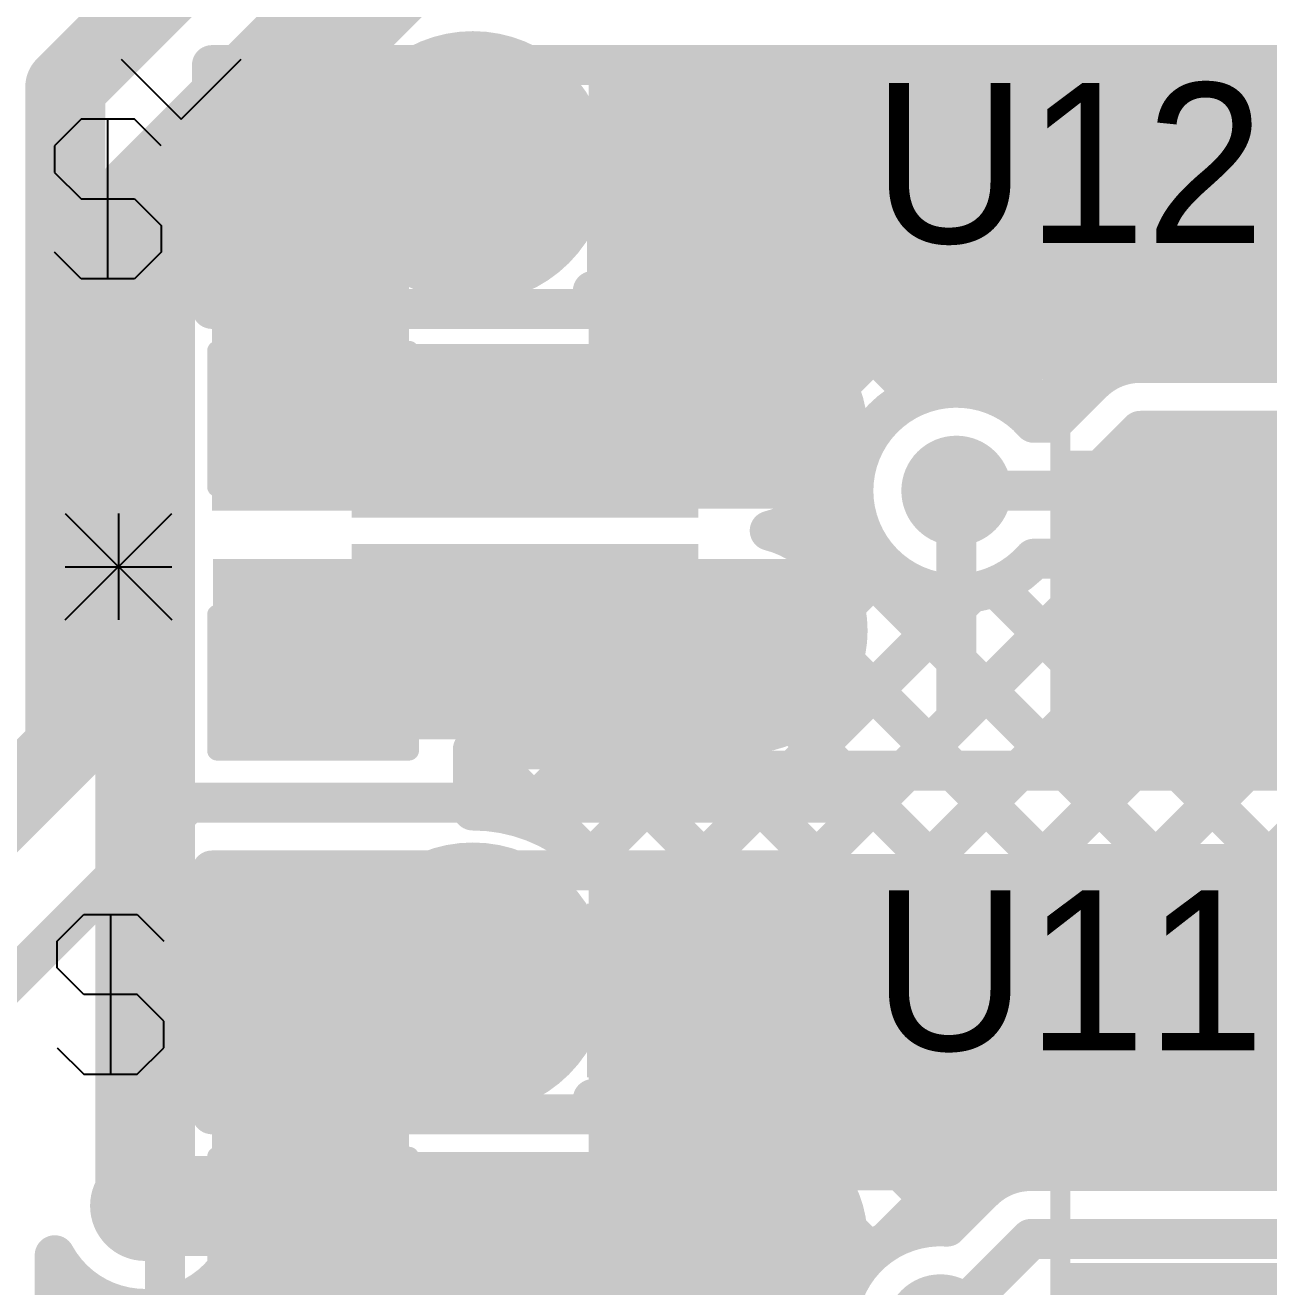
# Model space of a CAD drawing. Header units: millimetres. Extents: x 0.78 to 3.29, y 2.96 to 5.31.
# Drawn here: x 2.093 to 2.4042, y 4.7298 to 5.0455 of the extents above; entities that cross this region are included whole.
import ezdxf

# ---------------------------------------------------------------- set-up
doc = ezdxf.new("R2010")
doc.units = ezdxf.units.MM
doc.header["$MEASUREMENT"] = 0
for name, color, linetype in [('BottomLayer', 5, 'Continuous'), ('BottomOverlay', 54, 'Continuous'), ('BottomPaste', 16, 'Continuous'), ('BottomSolder', 6, 'Continuous'), ('MultiLayer', 9, 'Continuous'), ('TopLayer', 1, 'Continuous'), ('TopOverlay', 2, 'Continuous'), ('TopPaste', 8, 'Continuous'), ('TopSolder', 216, 'Continuous'), ('ViaHoleLayer', 16, 'Continuous')]:
    doc.layers.add(name, color=color, linetype=linetype)

# ---------------------------------------------------------------- blocks, each defined once
blk = doc.blocks.new('R__1218_B_1')
at = {"layer": 'BottomLayer'}
for points in [[(-0.07913, -0.09488), (-0.03622, -0.09488), (-0.07913, 0.09488), (-0.03622, 0.09488)], [(0.03622, -0.09488), (0.07913, -0.09488), (0.03622, 0.09488), (0.07913, 0.09488)]]:
    blk.add_solid(points, dxfattribs=at)
at = {"layer": 'BottomOverlay', "const_width": 0.005}
for points in [[(0.087, 0.102), (-0.087, 0.102)], [(-0.087, -0.102), (-0.087, 0.102)], [(0.087, -0.102), (0.087, 0.102)], [(0.087, -0.102), (-0.087, -0.102)]]:
    blk.add_lwpolyline(points, dxfattribs=at)
at = {"layer": 'BottomOverlay', "const_width": 0.0025}
for points in [[(-0.08825, 0.102, 1), (-0.08575, 0.102, 1)], [(-0.08825, 0.102, 1), (-0.08575, 0.102, 1)], [(0.08575, 0.102, 1), (0.08825, 0.102, 1)], [(0.08575, 0.102, 1), (0.08825, 0.102, 1)], [(-0.08825, -0.102, 1), (-0.08575, -0.102, 1)], [(-0.08825, -0.102, 1), (-0.08575, -0.102, 1)], [(0.08575, -0.102, 1), (0.08825, -0.102, 1)], [(0.08575, -0.102, 1), (0.08825, -0.102, 1)]]:
    blk.add_lwpolyline(points, format="xyb", close=True, dxfattribs=at)
at = {"layer": 'BottomPaste'}
for points in [[(-0.07913, -0.09488), (-0.03622, -0.09488), (-0.07913, 0.09488), (-0.03622, 0.09488)], [(0.03622, -0.09488), (0.07913, -0.09488), (0.03622, 0.09488), (0.07913, 0.09488)]]:
    blk.add_solid(points, dxfattribs=at)
at = {"layer": 'BottomSolder'}
for points in [[(-0.08313, -0.09888), (-0.03222, -0.09888), (-0.08313, 0.09888), (-0.03222, 0.09888)], [(0.03222, -0.09888), (0.08313, -0.09888), (0.03222, 0.09888), (0.08313, 0.09888)]]:
    blk.add_solid(points, dxfattribs=at)
blk = doc.blocks.new('R__1218_B_7')
at = {"layer": 'BottomLayer'}
for points in [[(-0.07913, -0.09488), (-0.03622, -0.09488), (-0.07913, 0.09488), (-0.03622, 0.09488)], [(0.03622, -0.09488), (0.07913, -0.09488), (0.03622, 0.09488), (0.07913, 0.09488)]]:
    blk.add_solid(points, dxfattribs=at)
at = {"layer": 'BottomOverlay', "const_width": 0.005}
for points in [[(0.087, 0.102), (-0.087, 0.102)], [(-0.087, -0.102), (-0.087, 0.102)], [(0.087, -0.102), (0.087, 0.102)], [(0.087, -0.102), (-0.087, -0.102)]]:
    blk.add_lwpolyline(points, dxfattribs=at)
at = {"layer": 'BottomOverlay', "const_width": 0.0025}
for points in [[(-0.08825, 0.102, 1), (-0.08575, 0.102, 1)], [(-0.08825, 0.102, 1), (-0.08575, 0.102, 1)], [(0.08575, 0.102, 1), (0.08825, 0.102, 1)], [(0.08575, 0.102, 1), (0.08825, 0.102, 1)], [(-0.08825, -0.102, 1), (-0.08575, -0.102, 1)], [(-0.08825, -0.102, 1), (-0.08575, -0.102, 1)], [(0.08575, -0.102, 1), (0.08825, -0.102, 1)], [(0.08575, -0.102, 1), (0.08825, -0.102, 1)]]:
    blk.add_lwpolyline(points, format="xyb", close=True, dxfattribs=at)
at = {"layer": 'BottomPaste'}
for points in [[(-0.07913, -0.09488), (-0.03622, -0.09488), (-0.07913, 0.09488), (-0.03622, 0.09488)], [(0.03622, -0.09488), (0.07913, -0.09488), (0.03622, 0.09488), (0.07913, 0.09488)]]:
    blk.add_solid(points, dxfattribs=at)
at = {"layer": 'BottomSolder'}
for points in [[(-0.08313, -0.09888), (-0.03222, -0.09888), (-0.08313, 0.09888), (-0.03222, 0.09888)], [(0.03222, -0.09888), (0.08313, -0.09888), (0.03222, 0.09888), (0.08313, 0.09888)]]:
    blk.add_solid(points, dxfattribs=at)
blk = doc.blocks.new('R__0603_B_23')
at = {"layer": 'BottomLayer'}
for points in [[(-0.045, 0.0175), (-0.045, -0.0175), (-0.015, 0.0175), (-0.015, -0.0175)], [(0.015, 0.0175), (0.015, -0.0175), (0.045, 0.0175), (0.045, -0.0175)]]:
    blk.add_solid(points, dxfattribs=at)
at = {"layer": 'BottomOverlay', "const_width": 0.005}
for points in [[(-0.05, 0.024), (-0.016, 0.024)], [(-0.05, 0.024), (-0.05, -0.024)], [(0.016, 0.024), (0.05, 0.024)], [(0.05, 0.024), (0.05, -0.024)], [(-0.05, -0.024), (-0.016, -0.024)], [(0.016, -0.024), (0.05, -0.024)]]:
    blk.add_lwpolyline(points, dxfattribs=at)
at = {"layer": 'BottomOverlay', "const_width": 0.0025}
for points in [[(-0.05125, 0.024, 1), (-0.04875, 0.024, 1)], [(-0.05125, 0.024, 1), (-0.04875, 0.024, 1)], [(-0.01725, 0.024, 1), (-0.01475, 0.024, 1)], [(0.01475, 0.024, 1), (0.01725, 0.024, 1)], [(0.04875, 0.024, 1), (0.05125, 0.024, 1)], [(0.04875, 0.024, 1), (0.05125, 0.024, 1)], [(-0.05125, -0.024, 1), (-0.04875, -0.024, 1)], [(-0.05125, -0.024, 1), (-0.04875, -0.024, 1)], [(-0.01725, -0.024, 1), (-0.01475, -0.024, 1)], [(0.01475, -0.024, 1), (0.01725, -0.024, 1)], [(0.04875, -0.024, 1), (0.05125, -0.024, 1)], [(0.04875, -0.024, 1), (0.05125, -0.024, 1)]]:
    blk.add_lwpolyline(points, format="xyb", close=True, dxfattribs=at)
at = {"layer": 'BottomPaste'}
for points in [[(-0.045, 0.0175), (-0.045, -0.0175), (-0.015, 0.0175), (-0.015, -0.0175)], [(0.015, 0.0175), (0.015, -0.0175), (0.045, 0.0175), (0.045, -0.0175)]]:
    blk.add_solid(points, dxfattribs=at)
at = {"layer": 'BottomSolder'}
for points in [[(-0.049, 0.0215), (-0.049, -0.0215), (-0.011, 0.0215), (-0.011, -0.0215)], [(0.011, 0.0215), (0.011, -0.0215), (0.049, 0.0215), (0.049, -0.0215)]]:
    blk.add_solid(points, dxfattribs=at)
blk = doc.blocks.new('S______32')
at = {"layer": 'TopLayer', "const_width": 0.03}
blk.add_lwpolyline([(-0.015, 0, 1), (0.015, 0, 1)], format="xyb", close=True, dxfattribs=at)
at = {"layer": 'TopPaste', "const_width": 0.03}
blk.add_lwpolyline([(-0.015, 0, 1), (0.015, 0, 1)], format="xyb", close=True, dxfattribs=at)
at = {"layer": 'TopSolder', "const_width": 0.034}
blk.add_lwpolyline([(-0.017, 0, 1), (0.017, 0, 1)], format="xyb", close=True, dxfattribs=at)
blk = doc.blocks.new('S______33')
at = {"layer": 'TopLayer', "const_width": 0.03}
blk.add_lwpolyline([(-0.015, 0, 1), (0.015, 0, 1)], format="xyb", close=True, dxfattribs=at)
at = {"layer": 'TopPaste', "const_width": 0.03}
blk.add_lwpolyline([(-0.015, 0, 1), (0.015, 0, 1)], format="xyb", close=True, dxfattribs=at)
at = {"layer": 'TopSolder', "const_width": 0.034}
blk.add_lwpolyline([(-0.017, 0, 1), (0.017, 0, 1)], format="xyb", close=True, dxfattribs=at)
blk = doc.blocks.new('PS2801C_1_F3_A_44')
at = {"layer": 'TopLayer'}
for points in [[(-0.03937, -0.01772), (0.03937, -0.01772), (-0.03937, 0.01772), (0.03937, 0.01772)], [(0.23622, -0.01772), (0.31496, -0.01772), (0.23622, 0.01772), (0.31496, 0.01772)], [(-0.03937, -0.06772), (0.03937, -0.06772), (-0.03937, -0.03228), (0.03937, -0.03228)], [(0.23622, -0.06772), (0.31496, -0.06772), (0.23622, -0.03228), (0.31496, -0.03228)]]:
    blk.add_solid(points, dxfattribs=at)
at = {"layer": 'TopOverlay', "const_width": 0.01}
for points in [[(0.017, 0.035), (0.259, 0.035)], [(0.017, -0.085), (0.259, -0.085)]]:
    blk.add_lwpolyline(points, dxfattribs=at)
at = {"layer": 'TopOverlay'}
for points, const_width in [([(0.0145, 0.035, 1), (0.0195, 0.035, 1)], 0.005), ([(0.2565, 0.035, 1), (0.2615, 0.035, 1)], 0.005), ([(-0.0553, -0.00052, 1), (-0.06945, -0.00052, 1)], 0.01575), ([(-0.07338, -0.00052, 1), (-0.06551, -0.00052, 1)], 0.00787), ([(-0.05924, -0.00052, 1), (-0.05137, -0.00052, 1)], 0.00787), ([(0.0145, -0.085, 1), (0.0195, -0.085, 1)], 0.005), ([(0.2565, -0.085, 1), (0.2615, -0.085, 1)], 0.005)]:
    blk.add_lwpolyline(points, format="xyb", close=True, dxfattribs=dict(at, const_width=const_width))
at = {"layer": 'TopPaste'}
for points in [[(-0.03937, -0.01772), (0.03937, -0.01772), (-0.03937, 0.01772), (0.03937, 0.01772)], [(0.23622, -0.01772), (0.31496, -0.01772), (0.23622, 0.01772), (0.31496, 0.01772)], [(-0.03937, -0.06772), (0.03937, -0.06772), (-0.03937, -0.03228), (0.03937, -0.03228)], [(0.23622, -0.06772), (0.31496, -0.06772), (0.23622, -0.03228), (0.31496, -0.03228)]]:
    blk.add_solid(points, dxfattribs=at)
at = {"layer": 'TopSolder'}
for points in [[(-0.04337, -0.02172), (0.04337, -0.02172), (-0.04337, 0.02172), (0.04337, 0.02172)], [(0.23222, -0.02172), (0.31896, -0.02172), (0.23222, 0.02172), (0.31896, 0.02172)], [(-0.04337, -0.07172), (0.04337, -0.07172), (-0.04337, -0.02828), (0.04337, -0.02828)], [(0.23222, -0.07172), (0.31896, -0.07172), (0.23222, -0.02828), (0.31896, -0.02828)]]:
    blk.add_solid(points, dxfattribs=at)
blk = doc.blocks.new('PS2801C_1_F3_A_45')
at = {"layer": 'TopLayer'}
for points in [[(-0.03937, -0.01772), (0.03937, -0.01772), (-0.03937, 0.01772), (0.03937, 0.01772)], [(0.23622, -0.01772), (0.31496, -0.01772), (0.23622, 0.01772), (0.31496, 0.01772)], [(-0.03937, -0.06772), (0.03937, -0.06772), (-0.03937, -0.03228), (0.03937, -0.03228)], [(0.23622, -0.06772), (0.31496, -0.06772), (0.23622, -0.03228), (0.31496, -0.03228)]]:
    blk.add_solid(points, dxfattribs=at)
at = {"layer": 'TopOverlay', "const_width": 0.01}
for points in [[(0.017, 0.035), (0.259, 0.035)], [(0.017, -0.085), (0.259, -0.085)]]:
    blk.add_lwpolyline(points, dxfattribs=at)
at = {"layer": 'TopOverlay'}
for points, const_width in [([(0.0145, 0.035, 1), (0.0195, 0.035, 1)], 0.005), ([(0.2565, 0.035, 1), (0.2615, 0.035, 1)], 0.005), ([(-0.05494, -0.00121, 1), (-0.06909, -0.00121, 1)], 0.01575), ([(-0.07302, -0.00121, 1), (-0.06515, -0.00121, 1)], 0.00787), ([(-0.05888, -0.00121, 1), (-0.05101, -0.00121, 1)], 0.00787), ([(0.0145, -0.085, 1), (0.0195, -0.085, 1)], 0.005), ([(0.2565, -0.085, 1), (0.2615, -0.085, 1)], 0.005)]:
    blk.add_lwpolyline(points, format="xyb", close=True, dxfattribs=dict(at, const_width=const_width))
at = {"layer": 'TopPaste'}
for points in [[(-0.03937, -0.01772), (0.03937, -0.01772), (-0.03937, 0.01772), (0.03937, 0.01772)], [(0.23622, -0.01772), (0.31496, -0.01772), (0.23622, 0.01772), (0.31496, 0.01772)], [(-0.03937, -0.06772), (0.03937, -0.06772), (-0.03937, -0.03228), (0.03937, -0.03228)], [(0.23622, -0.06772), (0.31496, -0.06772), (0.23622, -0.03228), (0.31496, -0.03228)]]:
    blk.add_solid(points, dxfattribs=at)
at = {"layer": 'TopSolder'}
for points in [[(-0.04337, -0.02172), (0.04337, -0.02172), (-0.04337, 0.02172), (0.04337, 0.02172)], [(0.23222, -0.02172), (0.31896, -0.02172), (0.23222, 0.02172), (0.31896, 0.02172)], [(-0.04337, -0.07172), (0.04337, -0.07172), (-0.04337, -0.02828), (0.04337, -0.02828)], [(0.23222, -0.07172), (0.31896, -0.07172), (0.23222, -0.02828), (0.31896, -0.02828)]]:
    blk.add_solid(points, dxfattribs=at)
blk = doc.blocks.new('MM3Z3V3B_B_53')
at = {"layer": 'BottomLayer'}
for points in [[(-0.06201, -0.01772), (-0.02657, -0.01772), (-0.06201, 0.01772), (-0.02657, 0.01772)], [(0.02657, -0.01772), (0.06201, -0.01772), (0.02657, 0.01772), (0.06201, 0.01772)]]:
    blk.add_solid(points, dxfattribs=at)
at = {"layer": 'BottomOverlay', "const_width": 0.01}
for points in [[(-0.07129, -0.031), (-0.07129, 0.03)], [(-0.07129, 0.03), (0.06471, 0.03)], [(-0.07129, -0.031), (0.06471, -0.031)]]:
    blk.add_lwpolyline(points, dxfattribs=at)
at = {"layer": 'BottomOverlay', "const_width": 0.005}
for points in [[(-0.07379, 0.03, 1), (-0.06879, 0.03, 1)], [(-0.07379, 0.03, 1), (-0.06879, 0.03, 1)], [(0.06221, 0.03, 1), (0.06721, 0.03, 1)], [(-0.07379, -0.031, 1), (-0.06879, -0.031, 1)], [(-0.07379, -0.031, 1), (-0.06879, -0.031, 1)], [(0.06221, -0.031, 1), (0.06721, -0.031, 1)]]:
    blk.add_lwpolyline(points, format="xyb", close=True, dxfattribs=at)
at = {"layer": 'BottomOverlay'}
for points in [[(0.05471, 0.022), (0.08471, 0.022), (0.05471, 0.035), (0.08471, 0.035)], [(0.06671, -0.027), (0.08471, -0.027), (0.06671, 0.032), (0.08471, 0.032)], [(0.05471, -0.036), (0.08471, -0.036), (0.05471, -0.022), (0.08471, -0.022)]]:
    blk.add_solid(points, dxfattribs=at)
at = {"layer": 'BottomPaste'}
for points in [[(-0.06201, -0.01772), (-0.02657, -0.01772), (-0.06201, 0.01772), (-0.02657, 0.01772)], [(0.02657, -0.01772), (0.06201, -0.01772), (0.02657, 0.01772), (0.06201, 0.01772)]]:
    blk.add_solid(points, dxfattribs=at)
at = {"layer": 'BottomSolder'}
for points in [[(-0.06601, -0.02172), (-0.02257, -0.02172), (-0.06601, 0.02172), (-0.02257, 0.02172)], [(0.02257, -0.02172), (0.06601, -0.02172), (0.02257, 0.02172), (0.06601, 0.02172)]]:
    blk.add_solid(points, dxfattribs=at)
blk = doc.blocks.new('MM3Z3V3B_B_54')
at = {"layer": 'BottomLayer'}
for points in [[(-0.06201, -0.01772), (-0.02657, -0.01772), (-0.06201, 0.01772), (-0.02657, 0.01772)], [(0.02657, -0.01772), (0.06201, -0.01772), (0.02657, 0.01772), (0.06201, 0.01772)]]:
    blk.add_solid(points, dxfattribs=at)
at = {"layer": 'BottomOverlay', "const_width": 0.01}
for points in [[(-0.07129, -0.031), (-0.07129, 0.03)], [(-0.07129, 0.03), (0.06471, 0.03)], [(-0.07129, -0.031), (0.06471, -0.031)]]:
    blk.add_lwpolyline(points, dxfattribs=at)
at = {"layer": 'BottomOverlay', "const_width": 0.005}
for points in [[(-0.07379, 0.03, 1), (-0.06879, 0.03, 1)], [(-0.07379, 0.03, 1), (-0.06879, 0.03, 1)], [(0.06221, 0.03, 1), (0.06721, 0.03, 1)], [(-0.07379, -0.031, 1), (-0.06879, -0.031, 1)], [(-0.07379, -0.031, 1), (-0.06879, -0.031, 1)], [(0.06221, -0.031, 1), (0.06721, -0.031, 1)]]:
    blk.add_lwpolyline(points, format="xyb", close=True, dxfattribs=at)
at = {"layer": 'BottomOverlay'}
for points in [[(0.05471, 0.022), (0.08471, 0.022), (0.05471, 0.035), (0.08471, 0.035)], [(0.06671, -0.027), (0.08471, -0.027), (0.06671, 0.032), (0.08471, 0.032)], [(0.05471, -0.036), (0.08471, -0.036), (0.05471, -0.022), (0.08471, -0.022)]]:
    blk.add_solid(points, dxfattribs=at)
at = {"layer": 'BottomPaste'}
for points in [[(-0.06201, -0.01772), (-0.02657, -0.01772), (-0.06201, 0.01772), (-0.02657, 0.01772)], [(0.02657, -0.01772), (0.06201, -0.01772), (0.02657, 0.01772), (0.06201, 0.01772)]]:
    blk.add_solid(points, dxfattribs=at)
at = {"layer": 'BottomSolder'}
for points in [[(-0.06601, -0.02172), (-0.02257, -0.02172), (-0.06601, 0.02172), (-0.02257, 0.02172)], [(0.02257, -0.02172), (0.06601, -0.02172), (0.02257, 0.02172), (0.06601, 0.02172)]]:
    blk.add_solid(points, dxfattribs=at)
blk = doc.blocks.new('R__0603_B_79')
at = {"layer": 'BottomLayer'}
for points in [[(-0.045, 0.0175), (-0.045, -0.0175), (-0.015, 0.0175), (-0.015, -0.0175)], [(0.015, 0.0175), (0.015, -0.0175), (0.045, 0.0175), (0.045, -0.0175)]]:
    blk.add_solid(points, dxfattribs=at)
at = {"layer": 'BottomOverlay', "const_width": 0.005}
for points in [[(-0.05, 0.024), (-0.016, 0.024)], [(-0.05, 0.024), (-0.05, -0.024)], [(0.016, 0.024), (0.05, 0.024)], [(0.05, 0.024), (0.05, -0.024)], [(-0.05, -0.024), (-0.016, -0.024)], [(0.016, -0.024), (0.05, -0.024)]]:
    blk.add_lwpolyline(points, dxfattribs=at)
at = {"layer": 'BottomOverlay', "const_width": 0.0025}
for points in [[(-0.05125, 0.024, 1), (-0.04875, 0.024, 1)], [(-0.05125, 0.024, 1), (-0.04875, 0.024, 1)], [(-0.01725, 0.024, 1), (-0.01475, 0.024, 1)], [(0.01475, 0.024, 1), (0.01725, 0.024, 1)], [(0.04875, 0.024, 1), (0.05125, 0.024, 1)], [(0.04875, 0.024, 1), (0.05125, 0.024, 1)], [(-0.05125, -0.024, 1), (-0.04875, -0.024, 1)], [(-0.05125, -0.024, 1), (-0.04875, -0.024, 1)], [(-0.01725, -0.024, 1), (-0.01475, -0.024, 1)], [(0.01475, -0.024, 1), (0.01725, -0.024, 1)], [(0.04875, -0.024, 1), (0.05125, -0.024, 1)], [(0.04875, -0.024, 1), (0.05125, -0.024, 1)]]:
    blk.add_lwpolyline(points, format="xyb", close=True, dxfattribs=at)
at = {"layer": 'BottomPaste'}
for points in [[(-0.045, 0.0175), (-0.045, -0.0175), (-0.015, 0.0175), (-0.015, -0.0175)], [(0.015, 0.0175), (0.015, -0.0175), (0.045, 0.0175), (0.045, -0.0175)]]:
    blk.add_solid(points, dxfattribs=at)
at = {"layer": 'BottomSolder'}
for points in [[(-0.049, 0.0215), (-0.049, -0.0215), (-0.011, 0.0215), (-0.011, -0.0215)], [(0.011, 0.0215), (0.011, -0.0215), (0.049, 0.0215), (0.049, -0.0215)]]:
    blk.add_solid(points, dxfattribs=at)

msp = doc.modelspace()

# ---------------------------------------------------------------- linework, layer by layer
at = {"layer": 'BottomLayer'}
for points, const_width in [([(2.103, 5.03), (2.179, 5.106)], 0.02), ([(2.16671, 5.03971), (2.2, 5.073)], 0.025), ([(2.16671, 5.0055), (2.16671, 5.03971)], 0.025), ([(2.103, 4.86467), (2.103, 5.03)], 0.02), ([(2.1605, 5.01171), (2.16671, 5.0055)], 0.025), ([(2.326, 4.872), (2.326, 4.929)], 0.01), ([(2.305, 4.851), (2.326, 4.872)], 0.01), ([(1.918, 4.67967), (2.103, 4.86467)], 0.02), ([(1.952, 4.669), (2.134, 4.851)], 0.01), ([(2.134, 4.851), (2.305, 4.851)], 0.01), ([(2.152, 4.804), (2.16671, 4.804)], 0.025), ([(2.123, 4.75008), (2.15731, 4.75008)], 0.025), ([(2.15731, 4.75008), (2.16502, 4.74238)], 0.025)]:
    msp.add_lwpolyline(points, dxfattribs=dict(at, const_width=const_width))
for points, const_width in [([(2.16046, 5.03971, 1), (2.17296, 5.03971, 1)], 0.0125), ([(2.16046, 5.03971, 1), (2.17296, 5.03971, 1)], 0.0125), ([(2.098, 5.03, 1), (2.108, 5.03, 1)], 0.01), ([(2.098, 5.03, 1), (2.108, 5.03, 1)], 0.01), ([(2.15425, 5.01171, 1), (2.16675, 5.01171, 1)], 0.0125), ([(2.16046, 5.0055, 1), (2.17296, 5.0055, 1)], 0.0125), ([(2.16046, 5.0055, 1), (2.17296, 5.0055, 1)], 0.0125), ([(2.26611, 4.944, 1), (2.27989, 4.944, 1)], 0.01378), ([(2.31911, 4.929, 1), (2.33289, 4.929, 1)], 0.01378), ([(2.3235, 4.929, 1), (2.3285, 4.929, 1)], 0.005), ([(2.26611, 4.894, 1), (2.27989, 4.894, 1)], 0.01378), ([(2.3235, 4.872, 1), (2.3285, 4.872, 1)], 0.005), ([(2.3235, 4.872, 1), (2.3285, 4.872, 1)], 0.005), ([(2.098, 4.86467, 1), (2.108, 4.86467, 1)], 0.01), ([(2.098, 4.86467, 1), (2.108, 4.86467, 1)], 0.01), ([(2.1315, 4.851, 1), (2.1365, 4.851, 1)], 0.005), ([(2.1315, 4.851, 1), (2.1365, 4.851, 1)], 0.005), ([(2.3025, 4.851, 1), (2.3075, 4.851, 1)], 0.005), ([(2.3025, 4.851, 1), (2.3075, 4.851, 1)], 0.005), ([(2.14575, 4.804, 1), (2.15825, 4.804, 1)], 0.0125), ([(2.16046, 4.804, 1), (2.17296, 4.804, 1)], 0.0125), ([(2.11611, 4.75008, 1), (2.12989, 4.75008, 1)], 0.01378), ([(2.11675, 4.75008, 1), (2.12925, 4.75008, 1)], 0.0125), ([(2.15106, 4.75008, 1), (2.16356, 4.75008, 1)], 0.0125), ([(2.15106, 4.75008, 1), (2.16356, 4.75008, 1)], 0.0125), ([(2.15877, 4.74238, 1), (2.17127, 4.74238, 1)], 0.0125), ([(2.26611, 4.74181, 1), (2.27989, 4.74181, 1)], 0.01378), ([(2.31511, 4.71918, 1), (2.32889, 4.71918, 1)], 0.01378)]:
    msp.add_lwpolyline(points, format="xyb", close=True, dxfattribs=dict(at, const_width=const_width))
for points in [[(2.23502, 4.957), (2.556, 4.957), (2.23502, 5.0405), (2.556, 5.0405)], [(2.13971, 4.924), (2.18902, 4.924), (2.13971, 5.037), (2.18902, 5.037)], [(2.234, 4.9245), (2.294, 4.9245), (2.234, 5.03688), (2.294, 5.03688)], [(2.352, 4.856), (2.556, 4.856), (2.352, 4.939), (2.556, 4.939)], [(2.14, 4.86681), (2.295, 4.86681), (2.14, 4.91194), (2.295, 4.91194)], [(2.13971, 4.72289), (2.18902, 4.72289), (2.13971, 4.83589), (2.18902, 4.83589)], [(2.23502, 4.754), (2.556, 4.754), (2.23502, 4.83812), (2.556, 4.83812)], [(2.234, 4.72231), (2.294, 4.72231), (2.234, 4.83469), (2.294, 4.83469)], [(2.35125, 4.65281), (2.55525, 4.65281), (2.35125, 4.73581), (2.55525, 4.73581)]]:
    msp.add_solid(points, dxfattribs=at)
at = {"layer": 'BottomOverlay'}
for p, q in [((2.10701, 5.022), (2.10034, 5.01534)), ((2.12034, 5.022), (2.10701, 5.022)), ((2.11367, 4.98201), (2.11367, 5.022)), ((2.127, 5.01534), (2.12034, 5.022)), ((2.10034, 5.01534), (2.10034, 5.00867)), ((2.10034, 5.00867), (2.10701, 5.00201)), ((2.10701, 5.00201), (2.12034, 5.00201)), ((2.12034, 5.00201), (2.127, 4.99534)), ((2.127, 4.99534), (2.127, 4.98868)), ((2.10701, 4.98201), (2.10034, 4.98868)), ((2.127, 4.98868), (2.12034, 4.98201)), ((2.12034, 4.98201), (2.10701, 4.98201)), ((2.103, 4.89668), (2.12966, 4.92334)), ((2.103, 4.92334), (2.12966, 4.89668)), ((2.11633, 4.92334), (2.11633, 4.89668)), ((2.103, 4.91001), (2.12966, 4.91001)), ((2.101, 4.81632), (2.10766, 4.82299)), ((2.10766, 4.82299), (2.12099, 4.82299)), ((2.11433, 4.82299), (2.11433, 4.783)), ((2.12099, 4.82299), (2.12766, 4.81632)), ((2.101, 4.80966), (2.101, 4.81632)), ((2.10766, 4.80299), (2.101, 4.80966)), ((2.12099, 4.80299), (2.10766, 4.80299)), ((2.12766, 4.79633), (2.12099, 4.80299)), ((2.12766, 4.78966), (2.12766, 4.79633)), ((2.101, 4.78966), (2.10766, 4.783)), ((2.12099, 4.783), (2.12766, 4.78966)), ((2.10766, 4.783), (2.12099, 4.783))]:
    msp.add_line(p, q, dxfattribs=at)
at = {"layer": 'BottomSolder', "const_width": 0.00991}
msp.add_lwpolyline([(2.32105, 4.929, 1), (2.33095, 4.929, 1)], format="xyb", close=True, dxfattribs=at)
at = {"layer": 'MultiLayer', "const_width": 0.01378}
for points in [[(2.26611, 4.944, 1), (2.27989, 4.944, 1)], [(2.31911, 4.929, 1), (2.33289, 4.929, 1)], [(2.26611, 4.894, 1), (2.27989, 4.894, 1)], [(2.11611, 4.75008, 1), (2.12989, 4.75008, 1)], [(2.26611, 4.74181, 1), (2.27989, 4.74181, 1)], [(2.31511, 4.71918, 1), (2.32889, 4.71918, 1)]]:
    msp.add_lwpolyline(points, format="xyb", close=True, dxfattribs=at)
at = {"layer": 'TopLayer'}
for points, const_width in [([(2.123, 5.002), (2.221, 5.1)], 0.025), ([(2.197, 5.01), (2.205, 5.01)], 0.02), ([(2.205, 5.01), (2.241, 5.01)], 0.02), ([(2.241, 5.01), (2.273, 4.978)], 0.02), ([(2.26688, 5.01524), (3.055, 5.01542)], 0.01), ([(2.26688, 5.01524), (2.28852, 4.9936)], 0.01), ([(2.26927, 5.01284), (2.27166, 5.01524)], 0.01), ([(2.2821, 5.01524), (2.35065, 4.94669)], 0.01), ([(2.28341, 4.9987), (2.29995, 5.01525)], 0.01), ([(2.29469, 4.98169), (2.32825, 5.01525)], 0.01), ([(2.2963, 4.95503), (2.35654, 5.01526)], 0.01), ([(2.31038, 5.01525), (2.3658, 4.95983)], 0.01), ([(2.32428, 4.95472), (2.38483, 5.01527)], 0.01), ([(2.33866, 5.01525), (2.39291, 4.961)], 0.01), ([(2.34465, 4.9468), (2.41312, 5.01527)], 0.01), ([(2.36694, 5.01526), (2.4212, 4.961)], 0.01), ([(2.38713, 4.961), (2.44141, 5.01528)], 0.01), ([(2.39521, 5.01527), (2.44223, 4.96825)], 0.01), ([(2.123, 4.75008), (2.123, 5.002)], 0.025), ([(2.273, 4.944), (2.273, 4.978)], 0.02), ([(2.295, 4.95744), (2.295, 4.978)], 0.01), ([(2.295, 4.97406), (2.31621, 4.95285)], 0.01), ([(2.372, 4.961), (2.44223, 4.961)], 0.01), ([(2.34996, 4.946), (2.35996, 4.956)], 0.01), ([(2.21802, 4.944), (2.273, 4.944)], 0.02), ([(2.34538, 4.946), (2.34996, 4.946)], 0.01), ([(2.29871, 4.94207), (2.3021, 4.93867)], 0.01), ([(2.357, 4.929), (2.372, 4.944)], 0.01), ([(2.372, 4.944), (2.49361, 4.944)], 0.01), ([(2.28589, 4.91633), (2.30028, 4.93072)], 0.01), ([(2.326, 4.929), (2.357, 4.929)], 0.01), ([(2.26776, 4.81335), (2.38141, 4.927)], 0.01), ([(2.28191, 4.79921), (2.4097, 4.927)], 0.01), ([(2.29413, 4.78314), (2.43798, 4.927)], 0.01), ([(2.36904, 4.917), (2.37904, 4.927)], 0.01), ([(2.37904, 4.927), (2.44223, 4.927)], 0.01), ([(2.39863, 4.927), (2.43923, 4.8864)], 0.01), ([(2.28883, 4.92366), (2.44223, 4.77026)], 0.01), ([(2.37469, 4.92265), (2.52581, 4.77153)], 0.01), ([(2.29803, 4.90018), (2.3082, 4.91035)], 0.01), ([(2.34538, 4.912), (2.357, 4.912)], 0.01), ([(2.35706, 4.912), (2.49753, 4.77153)], 0.01), ([(2.25282, 4.82669), (2.3296, 4.90347)], 0.01), ([(2.33567, 4.9051), (2.46925, 4.77153)], 0.01), ([(2.295, 4.75573), (2.43923, 4.89996)], 0.01), ([(2.21802, 4.894), (2.273, 4.894)], 0.02), ([(2.29767, 4.88653), (2.42539, 4.75881)], 0.01), ([(2.30898, 4.74143), (2.43923, 4.87168)], 0.01), ([(2.26939, 4.86428), (2.26939, 4.86847)], 0.01), ([(2.28483, 4.87109), (2.39711, 4.75881)], 0.01), ([(2.205, 4.86428), (2.26939, 4.86428)], 0.01), ([(2.205, 4.849), (2.205, 4.86428)], 0.01), ([(2.20679, 4.86428), (2.23142, 4.83965)], 0.01), ([(2.21685, 4.84729), (2.23385, 4.86428)], 0.01), ([(2.23462, 4.83678), (2.26213, 4.86428)], 0.01), ([(2.23507, 4.86428), (2.34095, 4.75841)], 0.01), ([(2.26335, 4.86428), (2.36883, 4.75881)], 0.01), ([(2.35465, 4.75881), (2.45712, 4.86128)], 0.01), ([(2.38293, 4.75881), (2.4854, 4.86128)], 0.01), ([(2.23765, 4.83342), (2.24207, 4.829)], 0.01), ([(2.2586, 4.82252), (2.28852, 4.7926)], 0.01), ([(2.205, 4.807), (2.243, 4.807)], 0.02), ([(2.243, 4.807), (2.273, 4.777)], 0.02), ([(2.273, 4.74181), (2.273, 4.777)], 0.02), ([(2.295, 4.75525), (2.295, 4.777)], 0.01), ([(2.1475, 4.77662), (2.176, 4.77662)], 0.01), ([(2.1475, 4.7581), (2.1475, 4.77662)], 0.01), ([(2.15303, 4.77662), (2.16664, 4.76301)], 0.01), ([(2.16937, 4.77153), (2.17447, 4.77662)], 0.01), ([(2.295, 4.77607), (2.32492, 4.74614)], 0.01), ([(2.16664, 4.77153), (2.18251, 4.77153)], 0.01), ([(2.16664, 4.7688), (2.16937, 4.77153)], 0.01), ([(2.16664, 4.72153), (2.16664, 4.77153)], 0.01), ([(2.14877, 4.75092), (2.16664, 4.7688)], 0.01), ([(2.34463, 4.75881), (2.44223, 4.75881)], 0.01), ([(2.14864, 4.75272), (2.16664, 4.73472)], 0.01), ([(2.32368, 4.7449), (2.33259, 4.75381)], 0.01), ([(2.21802, 4.74181), (2.273, 4.74181)], 0.02), ([(2.29868, 4.74411), (2.30459, 4.73819)], 0.01), ([(2.10037, 4.67424), (2.16664, 4.74051)], 0.01), ([(2.322, 4.71918), (2.34463, 4.74181)], 0.01), ([(2.34463, 4.74181), (2.49361, 4.74181)], 0.01), ([(2.10037, 4.70272), (2.10037, 4.73773)], 0.01), ([(2.10037, 4.73081), (2.10317, 4.73361)], 0.01), ([(2.14123, 4.73185), (2.16664, 4.70644)], 0.01), ([(2.29249, 4.72494), (2.29975, 4.7322)], 0.01)]:
    msp.add_lwpolyline(points, dxfattribs=dict(at, const_width=const_width))
for points, const_width in [([(2.192, 5.01, 1), (2.202, 5.01, 1)], 0.01), ([(2.2, 5.01, 1), (2.21, 5.01, 1)], 0.01), ([(2.2, 5.01, 1), (2.21, 5.01, 1)], 0.01), ([(2.236, 5.01, 1), (2.246, 5.01, 1)], 0.01), ([(2.236, 5.01, 1), (2.246, 5.01, 1)], 0.01), ([(2.26438, 5.01524, 1), (2.26938, 5.01524, 1)], 0.005), ([(2.26438, 5.01524, 1), (2.26938, 5.01524, 1)], 0.005), ([(2.26916, 5.01524, 1), (2.27416, 5.01524, 1)], 0.005), ([(2.2796, 5.01524, 1), (2.2846, 5.01524, 1)], 0.005), ([(2.29745, 5.01525, 1), (2.30245, 5.01525, 1)], 0.005), ([(2.30788, 5.01525, 1), (2.31288, 5.01525, 1)], 0.005), ([(2.32575, 5.01525, 1), (2.33075, 5.01525, 1)], 0.005), ([(2.33616, 5.01525, 1), (2.34116, 5.01525, 1)], 0.005), ([(2.35404, 5.01526, 1), (2.35904, 5.01526, 1)], 0.005), ([(2.36444, 5.01526, 1), (2.36944, 5.01526, 1)], 0.005), ([(2.38233, 5.01527, 1), (2.38733, 5.01527, 1)], 0.005), ([(2.39271, 5.01527, 1), (2.39771, 5.01527, 1)], 0.005), ([(2.26677, 5.01284, 1), (2.27177, 5.01284, 1)], 0.005), ([(2.11675, 5.002, 1), (2.12925, 5.002, 1)], 0.0125), ([(2.11675, 5.002, 1), (2.12925, 5.002, 1)], 0.0125), ([(2.28091, 4.9987, 1), (2.28591, 4.9987, 1)], 0.005), ([(2.28602, 4.9936, 1), (2.29102, 4.9936, 1)], 0.005), ([(2.28602, 4.9936, 1), (2.29102, 4.9936, 1)], 0.005), ([(2.28606, 4.99356, 1), (2.29106, 4.99356, 1)], 0.005), ([(2.268, 4.978, 1), (2.278, 4.978, 1)], 0.01), ([(2.268, 4.978, 1), (2.278, 4.978, 1)], 0.01), ([(2.29219, 4.98169, 1), (2.29719, 4.98169, 1)], 0.005), ([(2.2925, 4.978, 1), (2.2975, 4.978, 1)], 0.005), ([(2.2925, 4.978, 1), (2.2975, 4.978, 1)], 0.005), ([(2.2925, 4.978, 1), (2.2975, 4.978, 1)], 0.005), ([(2.2925, 4.97406, 1), (2.2975, 4.97406, 1)], 0.005), ([(2.3695, 4.961, 1), (2.3745, 4.961, 1)], 0.005), ([(2.3695, 4.961, 1), (2.3745, 4.961, 1)], 0.005), ([(2.3695, 4.961, 1), (2.3745, 4.961, 1)], 0.005), ([(2.38463, 4.961, 1), (2.38963, 4.961, 1)], 0.005), ([(2.39041, 4.961, 1), (2.39541, 4.961, 1)], 0.005), ([(2.2925, 4.95744, 1), (2.2975, 4.95744, 1)], 0.005), ([(2.2925, 4.95744, 1), (2.2975, 4.95744, 1)], 0.005), ([(2.3633, 4.95983, 1), (2.3683, 4.95983, 1)], 0.005), ([(2.2938, 4.95503, 1), (2.2988, 4.95503, 1)], 0.005), ([(2.32178, 4.95472, 1), (2.32678, 4.95472, 1)], 0.005), ([(2.35746, 4.956, 1), (2.36246, 4.956, 1)], 0.005), ([(2.35746, 4.956, 1), (2.36246, 4.956, 1)], 0.005), ([(2.35748, 4.95602, 1), (2.36248, 4.95602, 1)], 0.005), ([(2.26611, 4.944, 1), (2.27989, 4.944, 1)], 0.01378), ([(2.31371, 4.95285, 1), (2.31871, 4.95285, 1)], 0.005), ([(2.21302, 4.944, 1), (2.22302, 4.944, 1)], 0.01), ([(2.268, 4.944, 1), (2.278, 4.944, 1)], 0.01), ([(2.268, 4.944, 1), (2.278, 4.944, 1)], 0.01), ([(2.34215, 4.9468, 1), (2.34715, 4.9468, 1)], 0.005), ([(2.34288, 4.946, 1), (2.34788, 4.946, 1)], 0.005), ([(2.34288, 4.946, 1), (2.34788, 4.946, 1)], 0.005), ([(2.34746, 4.946, 1), (2.35246, 4.946, 1)], 0.005), ([(2.34746, 4.946, 1), (2.35246, 4.946, 1)], 0.005), ([(2.34815, 4.94669, 1), (2.35315, 4.94669, 1)], 0.005), ([(2.29621, 4.94207, 1), (2.30121, 4.94207, 1)], 0.005), ([(2.29628, 4.944, 1), (2.30128, 4.944, 1)], 0.005), ([(2.29628, 4.944, 1), (2.30128, 4.944, 1)], 0.005), ([(2.3695, 4.944, 1), (2.3745, 4.944, 1)], 0.005), ([(2.3695, 4.944, 1), (2.3745, 4.944, 1)], 0.005), ([(2.2996, 4.93867, 1), (2.3046, 4.93867, 1)], 0.005), ([(2.31911, 4.929, 1), (2.33289, 4.929, 1)], 0.01378), ([(2.29778, 4.93072, 1), (2.30278, 4.93072, 1)], 0.005), ([(2.3235, 4.929, 1), (2.3285, 4.929, 1)], 0.005), ([(2.3545, 4.929, 1), (2.3595, 4.929, 1)], 0.005), ([(2.3545, 4.929, 1), (2.3595, 4.929, 1)], 0.005), ([(2.37654, 4.927, 1), (2.38154, 4.927, 1)], 0.005), ([(2.37654, 4.927, 1), (2.38154, 4.927, 1)], 0.005), ([(2.37891, 4.927, 1), (2.38391, 4.927, 1)], 0.005), ([(2.39613, 4.927, 1), (2.40113, 4.927, 1)], 0.005), ([(2.28633, 4.92366, 1), (2.29133, 4.92366, 1)], 0.005), ([(2.37219, 4.92265, 1), (2.37719, 4.92265, 1)], 0.005), ([(2.27679, 4.919, 1), (2.28179, 4.919, 1)], 0.005), ([(2.27679, 4.919, 1), (2.28179, 4.919, 1)], 0.005), ([(2.28339, 4.91633, 1), (2.28839, 4.91633, 1)], 0.005), ([(2.36652, 4.91698, 1), (2.37152, 4.91698, 1)], 0.005), ([(2.36654, 4.917, 1), (2.37154, 4.917, 1)], 0.005), ([(2.36654, 4.917, 1), (2.37154, 4.917, 1)], 0.005), ([(2.3057, 4.91035, 1), (2.3107, 4.91035, 1)], 0.005), ([(2.34288, 4.912, 1), (2.34788, 4.912, 1)], 0.005), ([(2.34288, 4.912, 1), (2.34788, 4.912, 1)], 0.005), ([(2.3545, 4.912, 1), (2.3595, 4.912, 1)], 0.005), ([(2.3545, 4.912, 1), (2.3595, 4.912, 1)], 0.005), ([(2.3545, 4.912, 1), (2.3595, 4.912, 1)], 0.005), ([(2.35456, 4.912, 1), (2.35956, 4.912, 1)], 0.005), ([(2.3271, 4.90347, 1), (2.3321, 4.90347, 1)], 0.005), ([(2.33317, 4.9051, 1), (2.33817, 4.9051, 1)], 0.005), ([(2.26611, 4.894, 1), (2.27989, 4.894, 1)], 0.01378), ([(2.29553, 4.90018, 1), (2.30053, 4.90018, 1)], 0.005), ([(2.21302, 4.894, 1), (2.22302, 4.894, 1)], 0.01), ([(2.268, 4.894, 1), (2.278, 4.894, 1)], 0.01), ([(2.29628, 4.894, 1), (2.30128, 4.894, 1)], 0.005), ([(2.29628, 4.894, 1), (2.30128, 4.894, 1)], 0.005), ([(2.29517, 4.88653, 1), (2.30017, 4.88653, 1)], 0.005), ([(2.26689, 4.86847, 1), (2.27189, 4.86847, 1)], 0.005), ([(2.26689, 4.86847, 1), (2.27189, 4.86847, 1)], 0.005), ([(2.28233, 4.87109, 1), (2.28733, 4.87109, 1)], 0.005), ([(2.2025, 4.86428, 1), (2.2075, 4.86428, 1)], 0.005), ([(2.2025, 4.86428, 1), (2.2075, 4.86428, 1)], 0.005), ([(2.20429, 4.86428, 1), (2.20929, 4.86428, 1)], 0.005), ([(2.23135, 4.86428, 1), (2.23635, 4.86428, 1)], 0.005), ([(2.23257, 4.86428, 1), (2.23757, 4.86428, 1)], 0.005), ([(2.25963, 4.86428, 1), (2.26463, 4.86428, 1)], 0.005), ([(2.26085, 4.86428, 1), (2.26585, 4.86428, 1)], 0.005), ([(2.26689, 4.86428, 1), (2.27189, 4.86428, 1)], 0.005), ([(2.26689, 4.86428, 1), (2.27189, 4.86428, 1)], 0.005), ([(2.2025, 4.849, 1), (2.2075, 4.849, 1)], 0.005), ([(2.2025, 4.849, 1), (2.2075, 4.849, 1)], 0.005), ([(2.21435, 4.84729, 1), (2.21935, 4.84729, 1)], 0.005), ([(2.22892, 4.83965, 1), (2.23392, 4.83965, 1)], 0.005), ([(2.23212, 4.83678, 1), (2.23712, 4.83678, 1)], 0.005), ([(2.23515, 4.83342, 1), (2.24015, 4.83342, 1)], 0.005), ([(2.23828, 4.829, 1), (2.24328, 4.829, 1)], 0.005), ([(2.23957, 4.829, 1), (2.24457, 4.829, 1)], 0.005), ([(2.2405, 4.829, 1), (2.2455, 4.829, 1)], 0.005), ([(2.2405, 4.829, 1), (2.2455, 4.829, 1)], 0.005), ([(2.25032, 4.82669, 1), (2.25532, 4.82669, 1)], 0.005), ([(2.25606, 4.82256, 1), (2.26106, 4.82256, 1)], 0.005), ([(2.2561, 4.82252, 1), (2.2611, 4.82252, 1)], 0.005), ([(2.2561, 4.82252, 1), (2.2611, 4.82252, 1)], 0.005), ([(2.2, 4.807, 1), (2.21, 4.807, 1)], 0.01), ([(2.238, 4.807, 1), (2.248, 4.807, 1)], 0.01), ([(2.238, 4.807, 1), (2.248, 4.807, 1)], 0.01), ([(2.26526, 4.81335, 1), (2.27026, 4.81335, 1)], 0.005), ([(2.27941, 4.79921, 1), (2.28441, 4.79921, 1)], 0.005), ([(2.28602, 4.7926, 1), (2.29102, 4.7926, 1)], 0.005), ([(2.28602, 4.7926, 1), (2.29102, 4.7926, 1)], 0.005), ([(2.28606, 4.79256, 1), (2.29106, 4.79256, 1)], 0.005), ([(2.268, 4.777, 1), (2.278, 4.777, 1)], 0.01), ([(2.268, 4.777, 1), (2.278, 4.777, 1)], 0.01), ([(2.29163, 4.78314, 1), (2.29663, 4.78314, 1)], 0.005), ([(2.2925, 4.777, 1), (2.2975, 4.777, 1)], 0.005), ([(2.2925, 4.777, 1), (2.2975, 4.777, 1)], 0.005), ([(2.2925, 4.777, 1), (2.2975, 4.777, 1)], 0.005), ([(2.145, 4.77662, 1), (2.15, 4.77662, 1)], 0.005), ([(2.145, 4.77662, 1), (2.15, 4.77662, 1)], 0.005), ([(2.15053, 4.77662, 1), (2.15553, 4.77662, 1)], 0.005), ([(2.17197, 4.77662, 1), (2.17697, 4.77662, 1)], 0.005), ([(2.1735, 4.77662, 1), (2.1785, 4.77662, 1)], 0.005), ([(2.1735, 4.77662, 1), (2.1785, 4.77662, 1)], 0.005), ([(2.2925, 4.77607, 1), (2.2975, 4.77607, 1)], 0.005), ([(2.16414, 4.77153, 1), (2.16914, 4.77153, 1)], 0.005), ([(2.16414, 4.77153, 1), (2.16914, 4.77153, 1)], 0.005), ([(2.16687, 4.77153, 1), (2.17187, 4.77153, 1)], 0.005), ([(2.16687, 4.77153, 1), (2.17187, 4.77153, 1)], 0.005), ([(2.18001, 4.77153, 1), (2.18501, 4.77153, 1)], 0.005), ([(2.18001, 4.77153, 1), (2.18501, 4.77153, 1)], 0.005), ([(2.16414, 4.7688, 1), (2.16914, 4.7688, 1)], 0.005), ([(2.16414, 4.7688, 1), (2.16914, 4.7688, 1)], 0.005), ([(2.16414, 4.76301, 1), (2.16914, 4.76301, 1)], 0.005), ([(2.11611, 4.75008, 1), (2.12989, 4.75008, 1)], 0.01378), ([(2.145, 4.7581, 1), (2.15, 4.7581, 1)], 0.005), ([(2.145, 4.7581, 1), (2.15, 4.7581, 1)], 0.005), ([(2.33845, 4.75841, 1), (2.34345, 4.75841, 1)], 0.005), ([(2.34213, 4.75881, 1), (2.34713, 4.75881, 1)], 0.005), ([(2.34213, 4.75881, 1), (2.34713, 4.75881, 1)], 0.005), ([(2.34213, 4.75881, 1), (2.34713, 4.75881, 1)], 0.005), ([(2.35215, 4.75881, 1), (2.35715, 4.75881, 1)], 0.005), ([(2.36633, 4.75881, 1), (2.37133, 4.75881, 1)], 0.005), ([(2.38043, 4.75881, 1), (2.38543, 4.75881, 1)], 0.005), ([(2.39461, 4.75881, 1), (2.39961, 4.75881, 1)], 0.005), ([(2.11675, 4.75008, 1), (2.12925, 4.75008, 1)], 0.0125), ([(2.2925, 4.75573, 1), (2.2975, 4.75573, 1)], 0.005), ([(2.2925, 4.75525, 1), (2.2975, 4.75525, 1)], 0.005), ([(2.2925, 4.75525, 1), (2.2975, 4.75525, 1)], 0.005), ([(2.14614, 4.75272, 1), (2.15114, 4.75272, 1)], 0.005), ([(2.33009, 4.75381, 1), (2.33509, 4.75381, 1)], 0.005), ([(2.33009, 4.75381, 1), (2.33509, 4.75381, 1)], 0.005), ([(2.33011, 4.75383, 1), (2.33511, 4.75383, 1)], 0.005), ([(2.14627, 4.75092, 1), (2.15127, 4.75092, 1)], 0.005), ([(2.14628, 4.75008, 1), (2.15128, 4.75008, 1)], 0.005), ([(2.14628, 4.75008, 1), (2.15128, 4.75008, 1)], 0.005), ([(2.26611, 4.74181, 1), (2.27989, 4.74181, 1)], 0.01378), ([(2.21302, 4.74181, 1), (2.22302, 4.74181, 1)], 0.01), ([(2.268, 4.74181, 1), (2.278, 4.74181, 1)], 0.01), ([(2.268, 4.74181, 1), (2.278, 4.74181, 1)], 0.01), ([(2.32242, 4.74614, 1), (2.32742, 4.74614, 1)], 0.005), ([(2.29618, 4.74411, 1), (2.30118, 4.74411, 1)], 0.005), ([(2.32118, 4.7449, 1), (2.32618, 4.7449, 1)], 0.005), ([(2.32118, 4.7449, 1), (2.32618, 4.7449, 1)], 0.005), ([(2.16414, 4.74051, 1), (2.16914, 4.74051, 1)], 0.005), ([(2.29628, 4.74181, 1), (2.30128, 4.74181, 1)], 0.005), ([(2.29628, 4.74181, 1), (2.30128, 4.74181, 1)], 0.005), ([(2.30648, 4.74143, 1), (2.31148, 4.74143, 1)], 0.005), ([(2.34213, 4.74181, 1), (2.34713, 4.74181, 1)], 0.005), ([(2.34213, 4.74181, 1), (2.34713, 4.74181, 1)], 0.005), ([(2.09787, 4.73773, 1), (2.10287, 4.73773, 1)], 0.005), ([(2.09787, 4.73773, 1), (2.10287, 4.73773, 1)], 0.005), ([(2.30209, 4.73819, 1), (2.30709, 4.73819, 1)], 0.005), ([(2.10067, 4.73361, 1), (2.10567, 4.73361, 1)], 0.005), ([(2.16414, 4.73472, 1), (2.16914, 4.73472, 1)], 0.005), ([(2.09787, 4.73081, 1), (2.10287, 4.73081, 1)], 0.005), ([(2.13873, 4.73185, 1), (2.14373, 4.73185, 1)], 0.005), ([(2.29725, 4.7322, 1), (2.30225, 4.7322, 1)], 0.005), ([(2.31511, 4.71918, 1), (2.32889, 4.71918, 1)], 0.01378), ([(2.28999, 4.72494, 1), (2.29499, 4.72494, 1)], 0.005)]:
    msp.add_lwpolyline(points, format="xyb", close=True, dxfattribs=dict(at, const_width=const_width))
at = {"layer": 'TopLayer', "const_width": 0.01}
for points in [[(2.28852, 4.9936, -0.199566), (2.295, 4.978)], [(2.28856, 4.99356, -0.198912), (2.295, 4.978)], [(2.35996, 4.956, -0.199327), (2.372, 4.961)], [(2.35998, 4.95602, -0.198912), (2.372, 4.961)], [(2.295, 4.95744, -0.137952), (2.29878, 4.944)], [(2.34538, 4.912, -2.656452), (2.34538, 4.946)], [(2.29878, 4.944, -0.34371), (2.27929, 4.919)], [(2.27929, 4.919, -0.34371), (2.29878, 4.894)], [(2.36904, 4.917, -0.199327), (2.357, 4.912)], [(2.36902, 4.91698, -0.198912), (2.357, 4.912)], [(2.29878, 4.894, -0.455991), (2.26939, 4.86847)], [(2.205, 4.849, -0.260536), (2.24078, 4.829)], [(2.243, 4.829, -0.199566), (2.2586, 4.82252)], [(2.243, 4.829, -0.198912), (2.25856, 4.82256)], [(2.28852, 4.7926, -0.199566), (2.295, 4.777)], [(2.28856, 4.79256, -0.198912), (2.295, 4.777)], [(2.18251, 4.77153, -0.049316), (2.176, 4.77662)], [(2.1475, 4.7581, -0.079264), (2.14878, 4.75008)], [(2.33259, 4.75381, -0.199327), (2.34463, 4.75881)], [(2.33261, 4.75383, -0.198912), (2.34463, 4.75881)], [(2.295, 4.75525, -0.137952), (2.29878, 4.74181)], [(2.14878, 4.75008, -0.776943), (2.10037, 4.73773)], [(2.34778, 4.71918, -2.530329), (2.32368, 4.7449)], [(2.29878, 4.74181, -0.34371), (2.27929, 4.71681)]]:
    msp.add_lwpolyline(points, format="xyb", dxfattribs=at)
at = {"layer": 'TopOverlay'}
for p, q in [((2.117, 5.03695), (2.132, 5.02196)), ((2.132, 5.02196), (2.14699, 5.03695))]:
    msp.add_line(p, q, dxfattribs=at)
at = {"layer": 'TopOverlay', "const_width": 0.01}
for points in [[(2.15364, 5.02307), (2.16671, 5.01)], [(2.128, 5.01), (2.16671, 5.01)], [(2.128, 5.00725), (2.128, 3.40749)], [(2.15265, 4.99594), (2.16572, 5.00901)], [(2.15464, 4.81541), (2.16771, 4.80234)], [(2.129, 4.80234), (2.16771, 4.80234)], [(2.15365, 4.78828), (2.16672, 4.80135)]]:
    msp.add_lwpolyline(points, dxfattribs=at)
at = {"layer": 'TopOverlay', "const_width": 0.005}
for points in [[(2.15114, 5.02307, 1), (2.15614, 5.02307, 1)], [(2.1255, 5.01, 1), (2.1305, 5.01, 1)], [(2.1255, 5.00725, 1), (2.1305, 5.00725, 1)], [(2.16322, 5.00901, 1), (2.16822, 5.00901, 1)], [(2.16421, 5.01, 1), (2.16921, 5.01, 1)], [(2.16421, 5.01, 1), (2.16921, 5.01, 1)], [(2.15015, 4.99594, 1), (2.15515, 4.99594, 1)], [(2.15214, 4.81541, 1), (2.15714, 4.81541, 1)], [(2.1265, 4.80234, 1), (2.1315, 4.80234, 1)], [(2.16521, 4.80234, 1), (2.17021, 4.80234, 1)], [(2.16521, 4.80234, 1), (2.17021, 4.80234, 1)], [(2.16422, 4.80135, 1), (2.16922, 4.80135, 1)], [(2.15115, 4.78828, 1), (2.15615, 4.78828, 1)]]:
    msp.add_lwpolyline(points, format="xyb", close=True, dxfattribs=at)
at = {"layer": 'TopSolder', "const_width": 0.00991}
msp.add_lwpolyline([(2.32105, 4.929, 1), (2.33095, 4.929, 1)], format="xyb", close=True, dxfattribs=at)
at = {"layer": 'ViaHoleLayer', "const_width": 0.00591}
for points in [[(2.27005, 4.944, 1), (2.27595, 4.944, 1)], [(2.32305, 4.929, 1), (2.32895, 4.929, 1)], [(2.27005, 4.894, 1), (2.27595, 4.894, 1)], [(2.12005, 4.75008, 1), (2.12595, 4.75008, 1)], [(2.27005, 4.74181, 1), (2.27595, 4.74181, 1)]]:
    msp.add_lwpolyline(points, format="xyb", close=True, dxfattribs=at)

# ---------------------------------------------------------------- block references
for name, p, rotation in [('S______32', (2.205, 5.01), 270), ('MM3Z3V3B_B_53', (2.211, 5.0055), 360), ('R__1218_B_7', (2.454, 4.951), 270), ('PS2801C_1_F3_A_44', (2.21802, 4.944), 360), ('R__0603_B_79', (2.16502, 4.914), 90), ('MM3Z3V3B_B_54', (2.211, 4.804), 360), ('S______33', (2.205, 4.807), 90), ('R__1218_B_1', (2.454, 4.75113), 270), ('PS2801C_1_F3_A_45', (2.21802, 4.74181), 360), ('R__0603_B_23', (2.16502, 4.71237), 90)]:
    msp.add_blockref(name, p, dxfattribs=dict(rotation=rotation))

# ---------------------------------------------------------------- texts
at = {"layer": 'TopOverlay'}
for s, p in [('U12', (2.305, 4.991)), ('U11', (2.305, 4.789))]:
    msp.add_text(s, height=0.04, dxfattribs=at).set_placement(p)

doc.saveas('drawing.dxf')
